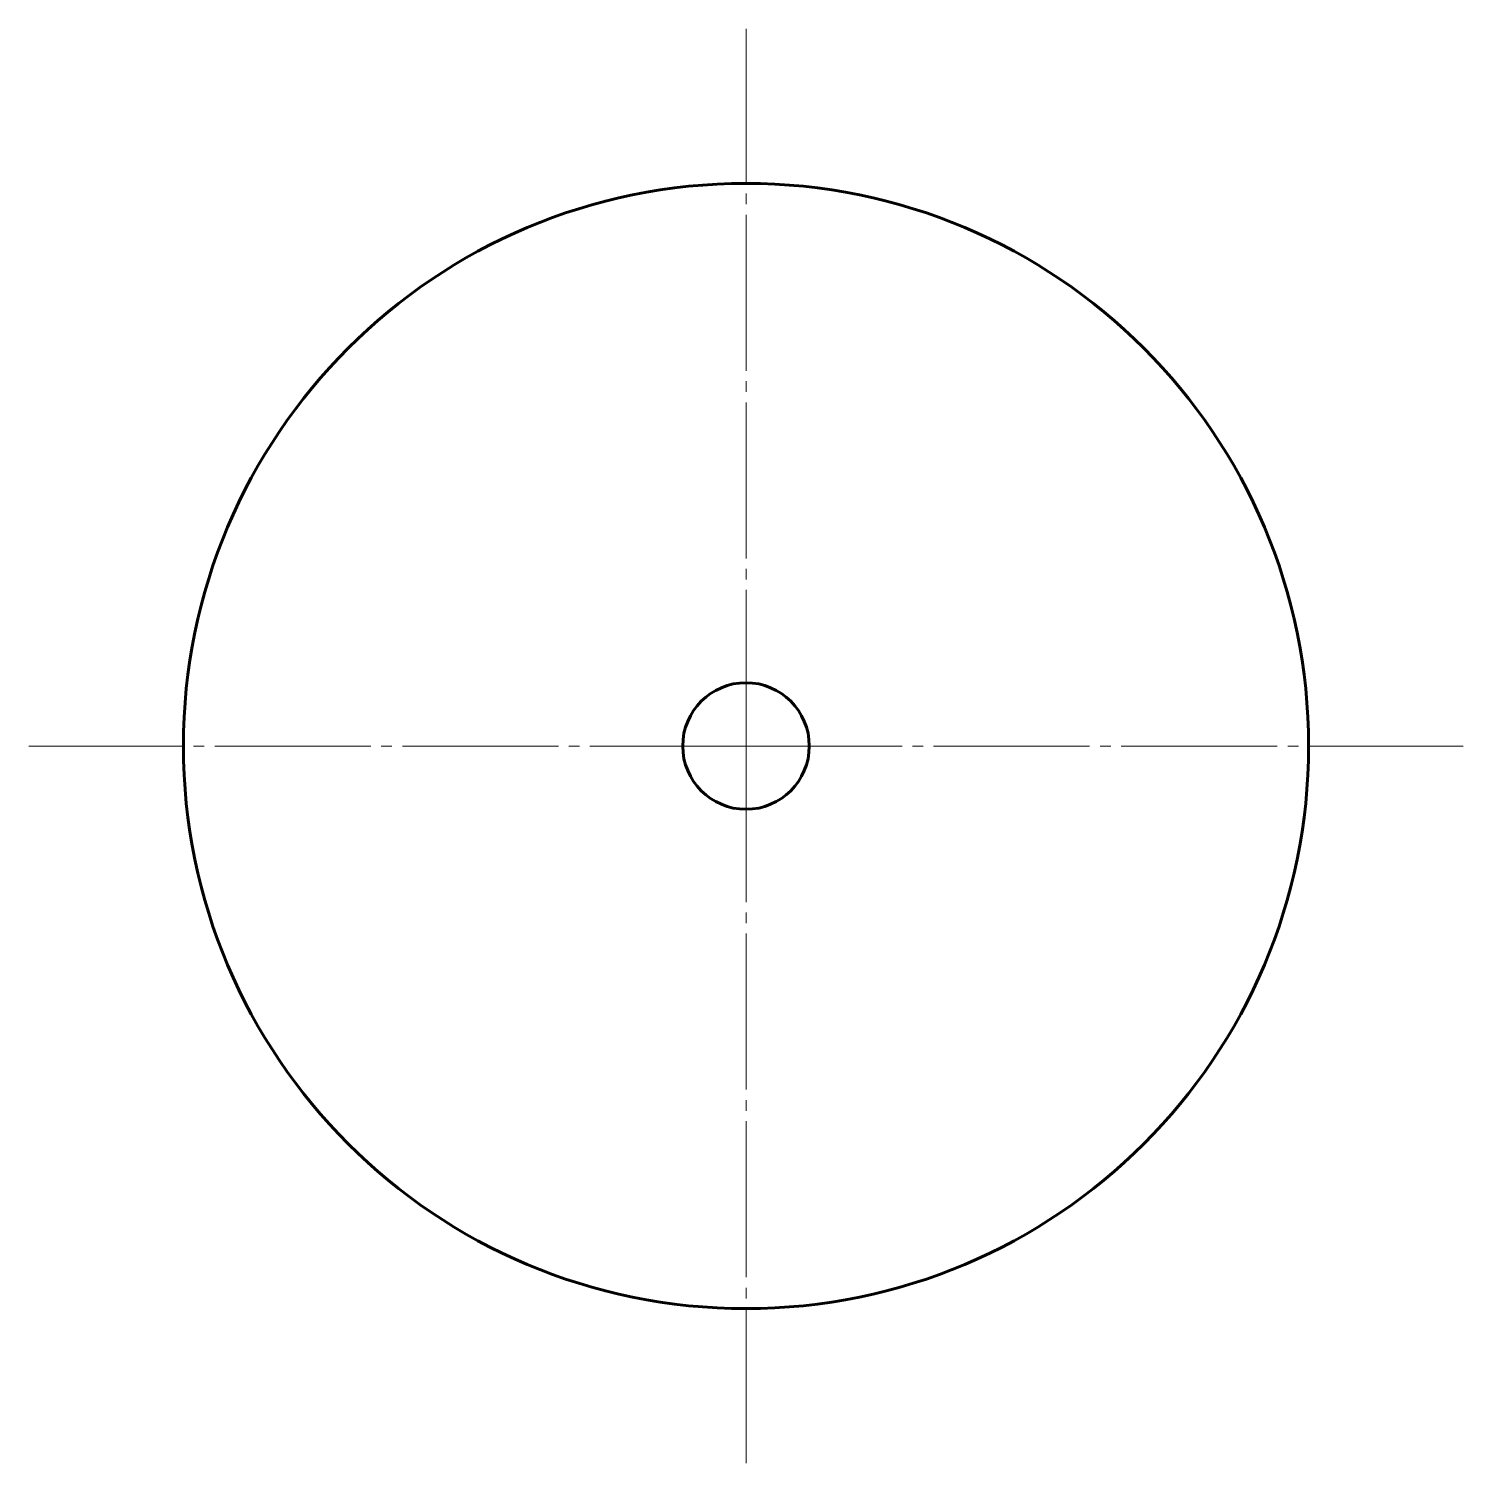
# Model space of a CAD drawing. Header units: millimetres. Extents: x -102 to 102, y -102 to 102.
import ezdxf

# ---------------------------------------------------------------- set-up
doc = ezdxf.new("R2010")
doc.units = ezdxf.units.MM
doc.linetypes.add('K5LT_AXLED', pattern=[26.684229, 22.184229, -1.5, 1.5, -1.5])
doc.linetypes.add('K5LT_BASIC', pattern=[0])

# ---------------------------------------------------------------- blocks, each defined once
blk = doc.blocks.new('U0')
at = {"color": 30, "linetype": 'K5LT_AXLED', "lineweight": 18, "true_color": 0xff8000}
for q in [(0, 102), (-102, 0), (102, 0), (0, -102)]:
    blk.add_line((0, 0), q, dxfattribs=at)

msp = doc.modelspace()

# ---------------------------------------------------------------- linework, layer by layer
at = {"color": 5, "linetype": 'K5LT_BASIC', "lineweight": 60, "true_color": 0x0000ff}
for radius in [80, 9]:
    msp.add_circle((0, 0), radius, dxfattribs=at)

# ---------------------------------------------------------------- block references
msp.add_blockref('U0', (0, 0))

doc.saveas('drawing.dxf')
